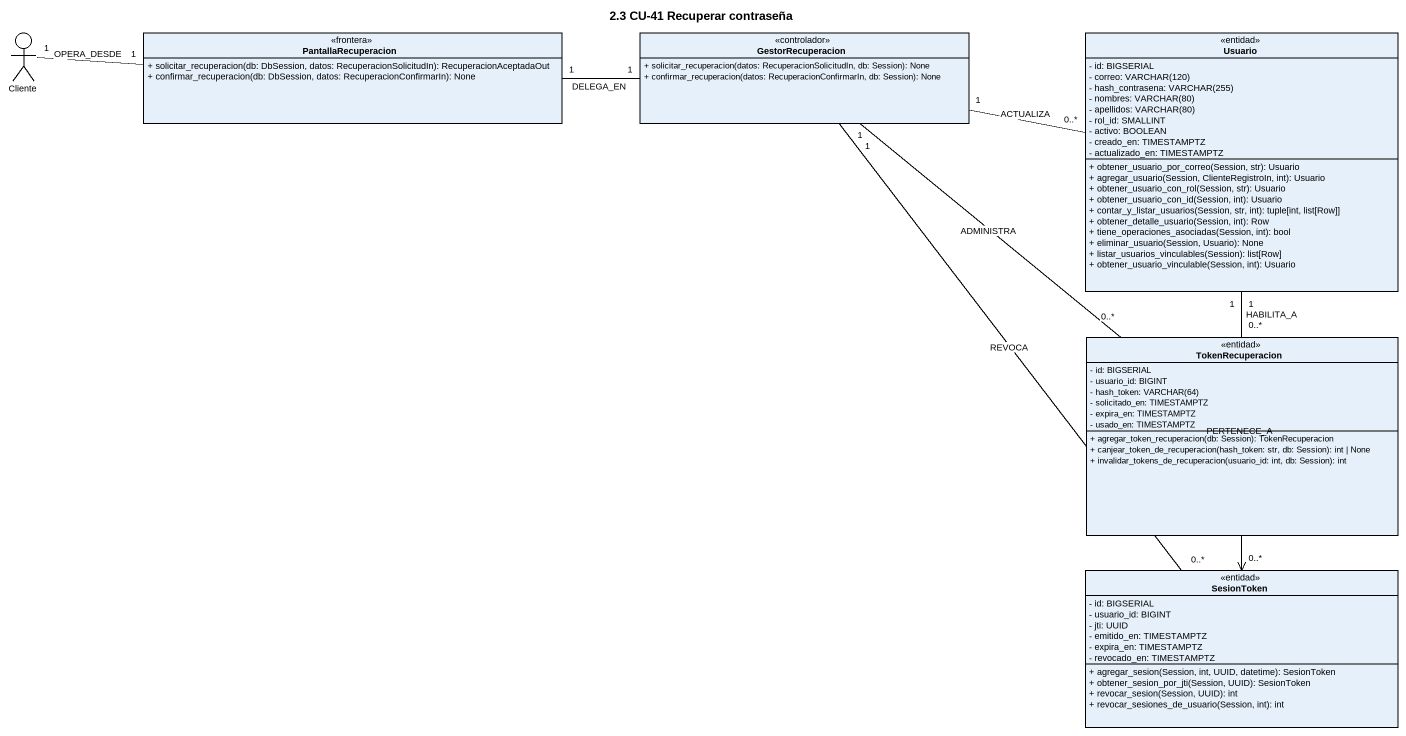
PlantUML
@startuml
title 2.3 CU-41 Recuperar contraseña
allowmixing
hide circle
hide empty members
skinparam classAttributeIconSize 0
actor Cliente
class PantallaRecuperacion <<frontera>> {
  + solicitar_recuperacion(db: DbSession, datos: RecuperacionSolicitudIn): RecuperacionAceptadaOut
  + confirmar_recuperacion(db: DbSession, datos: RecuperacionConfirmarIn): None
}
class GestorRecuperacion <<controlador>> {
  + solicitar_recuperacion(datos: RecuperacionSolicitudIn, db: Session): None
  + confirmar_recuperacion(datos: RecuperacionConfirmarIn, db: Session): None
}
class Usuario <<entidad>> {
  - id: BIGSERIAL
  {field} - correo: VARCHAR(120)
  {field} - hash_contrasena: VARCHAR(255)
  {field} - nombres: VARCHAR(80)
  {field} - apellidos: VARCHAR(80)
  - rol_id: SMALLINT
  - activo: BOOLEAN
  - creado_en: TIMESTAMPTZ
  - actualizado_en: TIMESTAMPTZ
  + obtener_usuario_por_correo(Session, str): Usuario
  + agregar_usuario(Session, ClienteRegistroIn, int): Usuario
  + obtener_usuario_con_rol(Session, str): Usuario
  + obtener_usuario_con_id(Session, int): Usuario
  + contar_y_listar_usuarios(Session, str, int): tuple[int, list[Row]]
  + obtener_detalle_usuario(Session, int): Row
  + tiene_operaciones_asociadas(Session, int): bool
  + eliminar_usuario(Session, Usuario): None
  + listar_usuarios_vinculables(Session): list[Row]
  + obtener_usuario_vinculable(Session, int): Usuario
}
class TokenRecuperacion <<entidad>> {
  - id: BIGSERIAL
  - usuario_id: BIGINT
  {field} - hash_token: VARCHAR(64)
  - solicitado_en: TIMESTAMPTZ
  - expira_en: TIMESTAMPTZ
  - usado_en: TIMESTAMPTZ
  + agregar_token_recuperacion(db: Session): TokenRecuperacion
  + canjear_token_de_recuperacion(hash_token: str, db: Session): int | None
  + invalidar_tokens_de_recuperacion(usuario_id: int, db: Session): int
}
class SesionToken <<entidad>> {
  - id: BIGSERIAL
  - usuario_id: BIGINT
  - jti: UUID
  - emitido_en: TIMESTAMPTZ
  - expira_en: TIMESTAMPTZ
  - revocado_en: TIMESTAMPTZ
  + agregar_sesion(Session, int, UUID, datetime): SesionToken
  + obtener_sesion_por_jti(Session, UUID): SesionToken
  + revocar_sesion(Session, UUID): int
  + revocar_sesiones_de_usuario(Session, int): int
}
Cliente "1" -right- "1" PantallaRecuperacion : OPERA_DESDE
PantallaRecuperacion "1" -right- "1" GestorRecuperacion : DELEGA_EN
GestorRecuperacion "1" -right- "0..*" Usuario : ACTUALIZA
GestorRecuperacion "1" -- "0..*" TokenRecuperacion : ADMINISTRA
GestorRecuperacion "1" -- "0..*" SesionToken : REVOCA
TokenRecuperacion "0..*" -up- "1" Usuario : HABILITA_A
SesionToken "0..*" <-up- "1" Usuario : PERTENECE_A
@enduml
